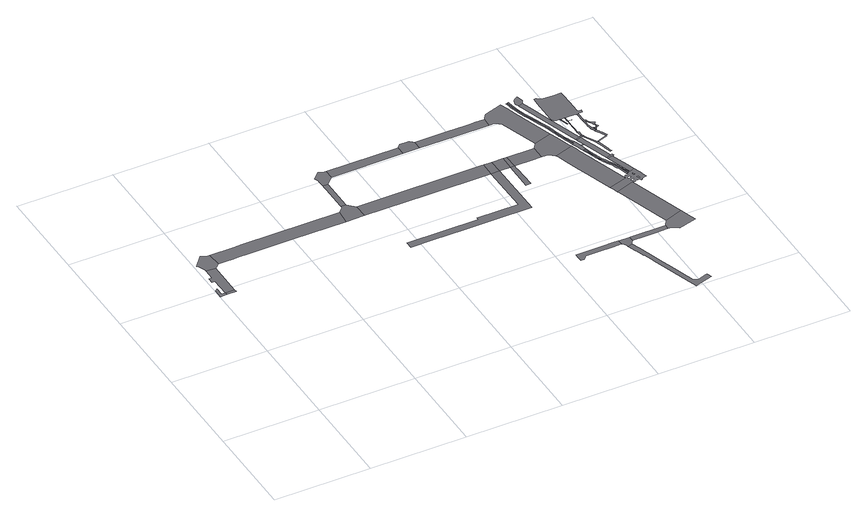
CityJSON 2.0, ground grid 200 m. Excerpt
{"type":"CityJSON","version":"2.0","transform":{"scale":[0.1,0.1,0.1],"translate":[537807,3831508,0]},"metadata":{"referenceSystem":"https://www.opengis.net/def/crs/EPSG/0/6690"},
"CityObjects":{
"road1":{"type":"Road","geometry":[{"type":"MultiSurface","lod":"1","boundaries":[[[0,1,2,3,4,5]]]}]},
"road2":{"type":"Road","geometry":[{"type":"MultiSurface","lod":"1","boundaries":[[[5,4,6,7]]]}]},
"road3":{"type":"Road","attributes":{"RoadStructureAttribute.sectionType":"1"},"geometry":[{"type":"MultiSurface","lod":"1","boundaries":[[[8,9,10,11,12,13,5,7,14,15]]]}]},
"road4":{"type":"Road","geometry":[{"type":"MultiSurface","lod":"1","boundaries":[[[16,17,18,19,20,21,8,15,22,23,24,25]]]}]},
"road5":{"type":"Road","attributes":{"RoadStructureAttribute.sectionType":"1"},"geometry":[{"type":"MultiSurface","lod":"1","boundaries":[[[26,27,25,24,28,29,30,31,32,33,34]]]}]},
"road6":{"type":"Road","geometry":[{"type":"MultiSurface","lod":"1","boundaries":[[[35,36,34,33,37,38,39]]]}]},
"road7":{"type":"Road","attributes":{"RoadStructureAttribute.sectionType":"1"},"geometry":[{"type":"MultiSurface","lod":"1","boundaries":[[[40,41,42,43,44,35,39,45,46]]]}]},
"road8":{"type":"Road","geometry":[{"type":"MultiSurface","lod":"1","boundaries":[[[47,48,49,50,51,52,53,40,46,54,55]]]}]},
"road9":{"type":"Road","attributes":{"RoadStructureAttribute.sectionType":"1"},"geometry":[{"type":"MultiSurface","lod":"1","boundaries":[[[55,54,56,57]]]}]},
"road10":{"type":"Road","attributes":{"RoadStructureAttribute.sectionType":"1"},"geometry":[{"type":"MultiSurface","lod":"1","boundaries":[[[58,59,60,38,37,61,62,63,64]]]}]},
"road11":{"type":"Road","attributes":{"RoadStructureAttribute.sectionType":"1"},"geometry":[{"type":"MultiSurface","lod":"1","boundaries":[[[63,65,66,67,68,69,70,71,72,73,74]]]}]},
"road12":{"type":"Road","geometry":[{"type":"MultiSurface","lod":"1","boundaries":[[[75,76,77,57,56,78,79,80,81,82]]]}]},
"road13":{"type":"Road","attributes":{"RoadStructureAttribute.sectionType":"1"},"geometry":[{"type":"MultiSurface","lod":"1","boundaries":[[[83,84,85,86,87,88,89,90,91,92,93,94,95,96,97,98,99,100]]]}]},
"road14":{"type":"Road","geometry":[{"type":"MultiSurface","lod":"1","boundaries":[[[101,102,64,63,74,103]]]}]},
"road15":{"type":"Road","geometry":[{"type":"MultiSurface","lod":"1","boundaries":[[[100,99,104,105,106,107,108,109,110,111,112]]]}]},
"road16":{"type":"Road","attributes":{"RoadStructureAttribute.sectionType":"1"},"geometry":[{"type":"MultiSurface","lod":"1","boundaries":[[[103,74,113,114,115]]]}]},
"road17":{"type":"Road","attributes":{"RoadStructureAttribute.sectionType":"1"},"geometry":[{"type":"MultiSurface","lod":"1","boundaries":[[[116,117,118,119,79,78,120,121,122]]]}]},
"road18":{"type":"Road","attributes":{"RoadStructureAttribute.sectionType":"1"},"geometry":[{"type":"MultiSurface","lod":"1","boundaries":[[[114,123,124,125,126,127]]]}]},
"road19":{"type":"Road","attributes":{"RoadStructureAttribute.sectionType":"1"},"geometry":[{"type":"MultiSurface","lod":"1","boundaries":[[[128,129,130,131,132,133,134,135,136,137,108,107,138,139,140,141,142,143,144,145,146,147,148,149,150,151,152]]]}]},
"road20":{"type":"Road","geometry":[{"type":"MultiSurface","lod":"1","boundaries":[[[115,114,127,153]]]}]},
"road21":{"type":"Road","attributes":{"RoadStructureAttribute.sectionType":"1"},"geometry":[{"type":"MultiSurface","lod":"1","boundaries":[[[153,127,154,155,156]]]}]},
"road22":{"type":"Road","attributes":{"RoadStructureAttribute.sectionType":"1"},"geometry":[{"type":"MultiSurface","lod":"1","boundaries":[[[157,112,111,158,159,160,161]]]}]},
"road23":{"type":"Road","geometry":[{"type":"MultiSurface","lod":"1","boundaries":[[[162,163,164,165,166,167,122,121,168,169,170,171,172,173,174]]]}]},
"road24":{"type":"Road","geometry":[{"type":"MultiSurface","lod":"1","boundaries":[[[175,176,174,173,177,156,155,178,179,180,181,182]]]}]},
"road25":{"type":"Road","attributes":{"RoadStructureAttribute.sectionType":"1"},"geometry":[{"type":"MultiSurface","lod":"1","boundaries":[[[183,184,182,181,185,186,187,188,189,190]]]}]},
"road26":{"type":"Road","geometry":[{"type":"MultiSurface","lod":"1","boundaries":[[[191,192,193,194,195,196,161,160,197,198,199,200,201]]]}]},
"road27":{"type":"Road","attributes":{"RoadStructureAttribute.sectionType":"1"},"geometry":[{"type":"MultiSurface","lod":"1","boundaries":[[[202,203,204,205,194,193]]]}]},
"road28":{"type":"Road","geometry":[{"type":"MultiSurface","lod":"1","boundaries":[[[206,207,208,209,210,211,212,213,214,215,216,217,218,219,220,221,222,223,224,225,226,227,228,229,230,190,189,231,203,202,232,233,234,235,236,237,238,239,240,241,242,243,244,245,246,247,248,249,250,251],[252,253,254,255,256,257,258],[259,260,261,262,263,264,265],[266,267,268,269,270,271,272,273,274,275,276,277,278],[279,280,281,282,283,284,285,286,287,288,289,290]]]}]},
"road29":{"type":"Road","attributes":{"RoadStructureAttribute.sectionType":"1"},"geometry":[{"type":"MultiSurface","lod":"1","boundaries":[[[291,292,293,294,295,296,297,298,299,300,301,302,303,304,305,306,307,308,309,310,311,312,313,314,315,316,317,318,319,320,321,322,323,324,325,326,327,328,329,330,331,332,333,334,335,336,337,338,339,340,341,342,343,344,345,346,347]]]}]},
"road30":{"type":"Road","geometry":[{"type":"MultiSurface","lod":"1","boundaries":[[[348,349,350,351,352,353,354,347,346,355,356,357,358,359,360,361,362,363,364,365,366,367,368]]]}]},
"road31":{"type":"Road","attributes":{"RoadStructureAttribute.sectionType":"1"},"geometry":[{"type":"MultiSurface","lod":"1","boundaries":[[[369,370,371,372,373,374,375,376,377,378,379,380,381,382,383,384,385,386,387,388,389,390,391,392,393,394,395,396,397,398,399,400,401,402,403,404,405,406,407,408,409,410,411,412,413,414,415,416,417,418,419,420,421,422,423,424,425,426,427,428,429,430,353,352]]]}]},
"road32":{"type":"Road","attributes":{"RoadStructureAttribute.sectionType":"1"},"geometry":[{"type":"MultiSurface","lod":"1","boundaries":[[[431,432,433,434,435,436,437,438,439,440,441,442,443,444,445,446,447,448,358,357,449,450,451,452,453,454,455,456,457,458,459,460,461,462,463,464,465,466,467,468,469,470,471,472,473,219,218]]]}]},
"road33":{"type":"Road","attributes":{"RoadStructureAttribute.sectionType":"1"},"geometry":[{"type":"MultiSurface","lod":"1","boundaries":[[[474,475,476,477,478,479,480,481,482,483,484,485,486,487,488,489,490,491,492,493,494,495,496,365,364,497,498,499,500,501,502,503,504,505,506,507,508,509,510,511,512,513,514,515,516,517,518,216,215]]]}]},
"road34":{"type":"Road","attributes":{"RoadStructureAttribute.sectionType":"1"},"geometry":[{"type":"MultiSurface","lod":"1","boundaries":[[[519,520,368,367]]]}]},
"road35":{"type":"Road","geometry":[{"type":"MultiSurface","lod":"1","boundaries":[[[521,522,523,524]]]}]},
"road36":{"type":"Road","geometry":[{"type":"MultiSurface","lod":"1","boundaries":[[[525,526,527,528,529,530,531,532,533,534,535,536,537,538,539,540,541,542,543,544,545]]]}]},
"road37":{"type":"Road","attributes":{"RoadStructureAttribute.sectionType":"1"},"geometry":[{"type":"MultiSurface","lod":"1","boundaries":[[[546,547,548,549,550,551,552,542,541,522,521,524,553,554]]]}]},
"road38":{"type":"Road","attributes":{"RoadStructureAttribute.sectionType":"1"},"geometry":[{"type":"MultiSurface","lod":"1","boundaries":[[[555,556,557,558,524,523,559,560,561,562]]]}]},
"road39":{"type":"Road","attributes":{"RoadStructureAttribute.sectionType":"1"},"geometry":[{"type":"MultiSurface","lod":"1","boundaries":[[[563,564,565,566,211,210]]]}]},
"road40":{"type":"Road","geometry":[{"type":"MultiSurface","lod":"1","boundaries":[[[567,562,561,566,565,568,569]]]}]},
"road41":{"type":"Road","geometry":[{"type":"MultiSurface","lod":"1","boundaries":[[[570,554,553,571]]]}]},
"road42":{"type":"Road","attributes":{"RoadStructureAttribute.sectionType":"1"},"geometry":[{"type":"MultiSurface","lod":"1","boundaries":[[[572,573,574,571,553,575,576,577]]]}]},
"road43":{"type":"Road","geometry":[{"type":"MultiSurface","lod":"1","boundaries":[[[578,579,580,581]]]}]},
"road44":{"type":"Road","attributes":{"RoadStructureAttribute.sectionType":"1"},"geometry":[{"type":"MultiSurface","lod":"1","boundaries":[[[582,583,584,585,586,587,588,589,590,591,592,593,576]]]}]},
"road45":{"type":"Road","attributes":{"RoadStructureAttribute.sectionType":"1"},"geometry":[{"type":"MultiSurface","lod":"1","boundaries":[[[594,595,596,597,598,599,554,570,600,601,602,603,604,605,606,607]]]}]},
"road46":{"type":"Road","geometry":[{"type":"MultiSurface","lod":"1","boundaries":[[[577,576,593]]]}]},
"road47":{"type":"Road","geometry":[{"type":"MultiSurface","lod":"1","boundaries":[[[608,594,607,609,610,611,612,613,614,615]]]}]},
"road48":{"type":"Road","geometry":[{"type":"MultiSurface","lod":"1","boundaries":[[[616,608,615,617]]]}]},
"road49":{"type":"Road","geometry":[{"type":"MultiSurface","lod":"1","boundaries":[[[618,619,620,621,612,611]]]}]},
"road50":{"type":"Road","attributes":{"RoadStructureAttribute.sectionType":"1"},"geometry":[{"type":"MultiSurface","lod":"1","boundaries":[[[622,623,577,593,624,625]]]}]},
"road51":{"type":"Road","attributes":{"RoadStructureAttribute.sectionType":"1"},"geometry":[{"type":"MultiSurface","lod":"1","boundaries":[[[626,627,628,629,630,631,632]]]}]},
"road52":{"type":"Road","geometry":[{"type":"MultiSurface","lod":"1","boundaries":[[[633,634,635,636,629,628,637,638]]]}]},
"road53":{"type":"Road","geometry":[{"type":"MultiSurface","lod":"1","boundaries":[[[632,631,639,640,641]]]}]},
"road54":{"type":"Road","attributes":{"RoadStructureAttribute.sectionType":"1"},"geometry":[{"type":"MultiSurface","lod":"1","boundaries":[[[642,643,644,645,646,647,648,649,650,651,652,635,634]]]}]},
"road55":{"type":"Road","attributes":{"RoadStructureAttribute.sectionType":"1"},"geometry":[{"type":"MultiSurface","lod":"1","boundaries":[[[653,654,655,656,657,658,640,639,659,660,661,622,662]]]}]},
"road56":{"type":"Road","geometry":[{"type":"MultiSurface","lod":"1","boundaries":[[[663,664,665,666,667,668,669,670,671,672,673,674,578,581,616,617,675,676,677,678,679,680,681,682,683,684,685,686,687,688,689,690,691,692,693,694,695,696,697]]]}]},
"road57":{"type":"Road","geometry":[{"type":"MultiSurface","lod":"1","boundaries":[[[698,638,637,699,700,701]]]}]},
"road58":{"type":"Road","geometry":[{"type":"MultiSurface","lod":"1","boundaries":[[[702,703,704,705,706,700,707,708,709,632,641]]]}]},
"road59":{"type":"Road","geometry":[{"type":"MultiSurface","lod":"1","boundaries":[[[710,701,700,706,711]]]}]},
"road60":{"type":"Road","geometry":[{"type":"MultiSurface","lod":"1","boundaries":[[[712,713,714,715,648,647,716,717]]]}]},
"road61":{"type":"Road","geometry":[{"type":"MultiSurface","lod":"1","boundaries":[[[718,710,711,719]]]}]},
"road62":{"type":"Road","geometry":[{"type":"MultiSurface","lod":"1","boundaries":[[[678,720,721,715,714,679]]]}]},
"road63":{"type":"Road","attributes":{"RoadStructureAttribute.sectionType":"1"},"geometry":[{"type":"MultiSurface","lod":"1","boundaries":[[[722,723,717,716,724,725,726,727,728]]]}]},
"road64":{"type":"Road","geometry":[{"type":"MultiSurface","lod":"1","boundaries":[[[729,730,731,732,718,719,733,734,735,736,737,738,739]]]}]},
"road65":{"type":"Road","attributes":{"RoadStructureAttribute.sectionType":"1"},"geometry":[{"type":"MultiSurface","lod":"1","boundaries":[[[740,741,742,743,744,745,746,731,730]]]}]},
"road66":{"type":"Road","geometry":[{"type":"MultiSurface","lod":"1","boundaries":[[[747,748,749,750,728,727,751,752,753,744,743,754,755,756,757,758]]]}]}
},
"vertices":[
[63,3908,0],[65,4087,0],[6,4037,0],[4,3839,0],[142,3844,0],[142,3906,0],
[340,3845,0],[339,3907,0],
[140,4657,0],[140,4535,0],[140,4421,0],[78,4420,0],[77,4299,0],[140,4297,0],[336,4537,0],[338,4626,0],
[385,5031,0],[294,5072,0],[250,5092,0],[54,4860,0],[84,4826,0],[140,4686,0],[364,4652,0],[420,4707,0],[446,4733,0],[415,5031,0],
[1098,5036,0],[933,5035,0],[571,4733,0],[764,4733,0],[869,4733,0],[1101,4733,0],[2013,4736,0],[3106,4738,0],[3132,5038,0],
[3237,5185,0],[3237,5146,0],[3489,4739,0],[3488,5042,0],[3345,5186,0],
[3234,5884,0],[3234,5862,0],[3235,5747,0],[3236,5626,0],[3237,5222,0],[3345,5324,0],[3344,5885,0],
[3435,6240,0],[3344,6281,0],[3202,6142,0],[3234,6055,0],[3234,6042,0],[3234,6040,0],[3233,5971,0],[3495,6040,0],[3495,6240,0],
[4996,6045,0],[4996,6244,0],
[6120,5047,0],[6097,5047,0],[3547,5039,0],[4802,4744,0],[6100,4748,0],[6135,4748,0],[6134,5047,0],
[6143,3703,0],[5275,3700,0],[5277,3652,0],[3785,3648,0],[3790,3501,0],[4250,3501,0],[4903,3500,0],[5530,3504,0],[6317,3501,0],[6307,4749,0],
[5066,6318,0],[5042,6293,0],[5020,6269,0],[5339,6046,0],[5338,6244,0],[5312,6270,0],[5292,6291,0],[5267,6315,0],
[7230,1867,0],[7131,1866,0],[6913,1865,0],[6478,1862,0],[6350,1861,0],[6351,1793,0],[6352,1725,0],[6353,1673,0],[6380,1673,0],[6383,1673,0],[6431,1674,0],[6478,1726,0],[6500,1750,0],[6787,1752,0],[7077,1755,0],[7194,1756,0],[7244,1756,0],[7245,1867,0],
[6242,5048,0],[6152,5048,0],[6306,5048,0],
[7250,1752,0],[7288,1723,0],[7302,1713,0],[7324,1643,0],[7419,1674,0],[7427,1685,0],[7474,1753,0],[7477,1756,0],[7476,1868,0],
[6340,4749,0],[6540,4749,0],[6539,5049,0],
[6595,6248,0],[6515,6248,0],[6099,6246,0],[6085,6246,0],[6087,6048,0],[6784,6048,0],[6795,6248,0],
[6529,4140,0],[6639,4144,0],[6634,4650,0],[6622,4648,0],[6620,4749,0],
[8156,211,0],[8048,176,0],[7990,157,0],[7981,161,0],[7916,195,0],[7899,204,0],[7706,799,0],[7666,922,0],[7604,1110,0],[7479,1493,0],[7388,1451,0],[7391,1452,0],[7455,1264,0],[7458,1265,0],[7462,1254,0],[7509,1109,0],[7532,1036,0],[7789,248,0],[7787,247,0],[7862,20,0],[7866,5,0],[7884,11,0],[7886,12,0],[8241,126,0],[8208,228,0],
[6619,5049,0],
[7010,4750,0],[7186,4751,0],[7185,5051,0],
[7498,1869,0],[7766,1759,0],[7984,1760,0],[8216,1762,0],[8225,1873,0],
[7380,6141,0],[7316,6335,0],[7265,6493,0],[6885,6368,0],[6865,6342,0],[6813,6273,0],[6846,6048,0],[6896,6048,0],[6911,6037,0],[7018,5960,0],[7269,5188,0],[7275,5172,0],[7656,5296,0],
[7805,4840,0],[7707,5140,0],[7255,5145,0],[7254,4751,0],[7321,4751,0],[7333,4742,0],[7441,4660,0],[7823,4785,0],
[7879,4612,0],[7870,4641,0],[7456,4607,0],[7522,4406,0],[7620,4105,0],[7654,4000,0],[7866,3354,0],[8248,3480,0],
[8775,1861,0],[8746,1951,0],[8685,2135,0],[8309,1998,0],[8292,1972,0],[8228,1878,0],[8262,1762,0],[8298,1763,0],[8324,1742,0],[8416,1672,0],[8801,1782,0],
[8306,3299,0],[7925,3174,0],[7934,3144,0],[8031,2850,0],
[8582,3458,0],[8566,3518,0],[8562,3517,0],[8553,3544,0],[8517,3652,0],[8418,3601,0],[8411,3602,0],[8403,3604,0],[8399,3606,0],[8395,3610,0],[8373,3602,0],[8378,3587,0],[8368,3584,0],[8333,3584,0],[8344,3547,0],[8344,3537,0],[8336,3529,0],[8329,3524,0],[8321,3526,0],[8314,3529,0],[8299,3539,0],[8289,3539,0],[8276,3536,0],[8266,3526,0],[8256,3506,0],[7896,3263,0],[8346,3307,0],[8353,3299,0],[8361,3297,0],[8371,3297,0],[8376,3300,0],[8383,3310,0],[8388,3320,0],[8396,3325,0],[8418,3327,0],[8425,3306,0],[8461,3318,0],[8463,3323,0],[8466,3325,0],[8471,3323,0],[8482,3278,0],[8504,3283,0],[8506,3293,0],[8511,3313,0],[8617,3347,0],[8585,3449,0],[8439,3488,0],[8431,3503,0],[8426,3517,0],[8426,3532,0],[8426,3540,0],[8437,3543,0],[8454,3490,0],[8494,3365,0],[8483,3363,0],[8478,3366,0],[8475,3370,0],[8460,3415,0],[8476,3420,0],[8476,3418,0],[8370,3391,0],[8370,3386,0],[8369,3379,0],[8366,3373,0],[8361,3366,0],[8357,3361,0],[8350,3358,0],[8342,3356,0],[8330,3358,0],[8323,3361,0],[8318,3367,0],[8313,3375,0],[8370,3394,0],[8349,3457,0],[8352,3451,0],[8294,3432,0],[8293,3444,0],[8294,3452,0],[8298,3460,0],[8305,3467,0],[8313,3470,0],[8321,3471,0],[8331,3470,0],[8339,3468,0],[8344,3463,0],
[7850,4961,0],[7821,5046,0],[7803,5101,0],[7785,5153,0],[7767,5210,0],[7754,5270,0],[7744,5315,0],[7733,5362,0],[7715,5415,0],[7687,5507,0],[7664,5577,0],[7649,5617,0],[7643,5632,0],[7636,5653,0],[7622,5696,0],[7594,5764,0],[7569,5836,0],[7535,5920,0],[7504,6003,0],[7494,6032,0],[7486,6060,0],[7468,6117,0],[7448,6184,0],[7424,6257,0],[7414,6307,0],[7406,6356,0],[7388,6471,0],[7387,6476,0],[7362,6471,0],[7381,6384,0],[7391,6319,0],[7399,6281,0],[7412,6234,0],[7430,6172,0],[7451,6102,0],[7464,6057,0],[7477,6022,0],[7492,5980,0],[7513,5928,0],[7531,5880,0],[7550,5823,0],[7551,5821,0],[7582,5736,0],[7618,5629,0],[7632,5592,0],[7652,5542,0],[7677,5459,0],[7700,5400,0],[7716,5345,0],[7729,5285,0],[7745,5218,0],[7763,5143,0],[7786,5093,0],[7809,5006,0],[7835,4929,0],[7871,4822,0],[7898,4837,0],
[7979,4745,0],[7964,4795,0],[7953,4832,0],[7943,4860,0],[7935,4876,0],[7916,4867,0],[7901,4841,0],[7910,4707,0],[7938,4632,0],[7957,4566,0],[7979,4573,0],[7978,4585,0],[7980,4591,0],[7981,4593,0],[7988,4598,0],[7998,4598,0],[8003,4590,0],[8021,4596,0],[8010,4643,0],[8002,4700,0],[7992,4723,0],
[7923,4902,0],[7895,4962,0],[7869,5014,0],[7849,5069,0],[7836,5106,0],[7820,5146,0],[7805,5208,0],[7787,5276,0],[7768,5345,0],[7753,5400,0],[7742,5443,0],[7732,5477,0],[7722,5510,0],[7701,5570,0],[7692,5591,0],[7680,5620,0],[7675,5632,0],[7673,5637,0],[7673,5638,0],[7650,5704,0],[7627,5761,0],[7604,5821,0],[7581,5883,0],[7555,5948,0],[7529,6020,0],[7516,6068,0],[7498,6122,0],[7477,6205,0],[7462,6262,0],[7451,6319,0],[7443,6377,0],[7425,6492,0],[7400,6479,0],[7410,6426,0],[7421,6364,0],[7426,6337,0],[7437,6267,0],[7455,6212,0],[7476,6132,0],[7491,6070,0],[7512,6015,0],[7545,5923,0],[7579,5838,0],[7613,5746,0],[7617,5736,0],[7643,5662,0],[7656,5625,0],[7656,5624,0],[7657,5622,0],[7659,5617,0],[7674,5574,0],[7712,5460,0],[7733,5390,0],[7749,5330,0],[7763,5275,0],[7769,5248,0],[7793,5166,0],[7813,5106,0],[7831,5054,0],[7842,5027,0],[7862,4974,0],[7890,4912,0],
[8329,3704,0],[8301,3801,0],[8288,3831,0],[8273,3866,0],[8252,3911,0],[8227,3960,0],[8196,4012,0],[8156,4090,0],[8130,4142,0],[8105,4186,0],[8089,4226,0],[8082,4250,0],[8074,4277,0],[8074,4279,0],[8053,4336,0],[8035,4391,0],[8020,4433,0],[8002,4493,0],[7964,4545,0],[7987,4478,0],[8013,4413,0],[8033,4341,0],[8057,4271,0],[8060,4259,0],[8072,4224,0],[8091,4173,0],[8095,4161,0],[8121,4109,0],[8156,4030,0],[8194,3967,0],[8199,3957,0],[8215,3930,0],[8228,3893,0],[8233,3863,0],[8236,3850,0],[8241,3833,0],[8246,3825,0],[8251,3816,0],[8261,3806,0],[8269,3798,0],[8284,3758,0],[8300,3696,0],[8323,3621,0],
[8393,3615,0],[8362,3702,0],[8326,3806,0],[8303,3881,0],[8290,3913,0],[8270,3946,0],[8239,4005,0],[8208,4068,0],[8173,4137,0],[8145,4189,0],[8134,4214,0],[8119,4249,0],[8111,4272,0],[8109,4278,0],[8107,4283,0],[8104,4292,0],[8102,4300,0],[8099,4309,0],[8098,4311,0],[8091,4333,0],[8078,4374,0],[8060,4441,0],[8039,4516,0],[8048,4416,0],[8061,4356,0],[8079,4304,0],[8082,4294,0],[8083,4289,0],[8084,4286,0],[8084,4285,0],[8085,4283,0],[8085,4282,0],[8085,4280,0],[8088,4271,0],[8092,4259,0],[8112,4209,0],[8132,4164,0],[8153,4127,0],[8183,4060,0],[8217,4003,0],[8242,3953,0],[8268,3903,0],[8285,3861,0],[8311,3801,0],[8339,3704,0],
[8047,4716,0],[8039,4738,0],
[8090,4953,0],[7987,4920,0],[7995,4895,0],[8098,4928,0],
[7636,6550,0],[7608,6540,0],[7582,6525,0],[7563,6508,0],[7548,6489,0],[7547,6488,0],[7534,6468,0],[7528,6456,0],[7523,6440,0],[7517,6418,0],[7515,6389,0],[7515,6375,0],[7518,6359,0],[7522,6343,0],[7522,6342,0],[7523,6339,0],[7536,6299,0],[7638,6332,0],[7642,6341,0],[7676,6411,0],[7680,6418,0],
[8084,4970,0],[8081,4979,0],[8034,5126,0],[7947,5391,0],[7853,5679,0],[7793,5868,0],[7692,6172,0],[8137,4939,0],[8129,4982,0],
[8330,4220,0],[8200,4615,0],[8137,4810,0],[8120,4863,0],[8087,4614,0],[8114,4531,0],[8229,4179,0],[8333,4213,0],
[8467,3807,0],[8430,3917,0],[8348,4168,0],[8241,4141,0],
[8371,4226,0],[8365,4156,0],[8386,4185,0],
[8159,4989,0],[8170,4954,0],
[8215,4855,0],[8211,4862,0],[8185,4920,0],[8205,4815,0],[8288,4666,0],[8312,4688,0],
[8011,5590,0],[8068,5403,0],[8085,5406,0],[8031,5588,0],
[8302,4609,0],[8336,4473,0],[8342,4449,0],[8360,4389,0],[8384,4307,0],[8414,4314,0],[8408,4329,0],[8390,4394,0],[8389,4400,0],[8366,4494,0],[8328,4648,0],[8322,4671,0],
[8112,5461,0],[8113,5273,0],[8113,5225,0],[8114,5098,0],[8119,5052,0],[8128,5000,0],[8156,5039,0],[8156,5083,0],[8140,5088,0],[8133,5088,0],[8123,5098,0],[8123,5225,0],[8123,5266,0],[8122,5461,0],
[8112,5489,0],[8125,5464,0],[8128,5466,0],[8132,5468,0],[8132,5479,0],[8127,5482,0],[8124,5485,0],[8122,5489,0],
[8112,5587,0],[8122,5586,0],
[8136,5469,0],[8200,5468,0],[8200,5478,0],[8136,5479,0],
[8539,4764,0],[8368,4707,0],[8350,4680,0],[8544,4746,0],
[8451,5035,0],[8443,5055,0],[8441,5060,0],[8397,5052,0],[8401,5034,0],[8417,4997,0],[8459,5017,0],
[8428,5094,0],[8421,5102,0],[8387,5086,0],[8391,5072,0],[8444,5065,0],[8441,5087,0],
[8424,4983,0],[8462,5002,0],[8472,5012,0],
[8413,5124,0],[8402,5170,0],[8397,5222,0],[8397,5261,0],[8396,5272,0],[8398,5329,0],[8369,5328,0],[8372,5236,0],[8375,5164,0],[8375,5156,0],[8381,5114,0],
[8548,4823,0],[8518,4885,0],[8505,4908,0],[8492,4933,0],[8475,4965,0],[8464,4997,0],[8435,4962,0],[8481,4873,0],[8490,4857,0],[8574,4781,0],
[7883,6349,0],[7884,6261,0],[7867,6226,0],[7871,5795,0],[7872,5714,0],[7873,5686,0],[7873,5661,0],[7883,5641,0],[7903,5617,0],[7922,5605,0],[7926,5602,0],[7958,5592,0],[8207,5586,0],[8346,5586,0],[8353,5584,0],[8361,5579,0],[8396,5574,0],[8396,5589,0],[8421,5589,0],[8489,5593,0],[8503,5651,0],[8439,5649,0],[8420,5659,0],[8420,5699,0],[8419,5944,0],[8417,6212,0],[8414,6249,0],[8414,6279,0],[8259,6277,0],[8049,6280,0],[8009,6285,0],[7981,6297,0],[7954,6317,0],[7939,6334,0],[7931,6349,0],
[8454,5082,0],[8455,5064,0],[8471,5062,0],[8461,5080,0],
[8476,5019,0],[8484,5030,0],[8491,5045,0],[8492,5052,0],[8494,5065,0],[8470,5059,0],[8468,5049,0],[8464,5037,0],
[8483,5083,0],[8496,5070,0],
[8428,5342,0],[8418,5357,0],[8401,5369,0],[8368,5361,0],[8419,5309,0],[8439,5312,0],
[8506,5090,0],[8506,5073,0],
[8361,5576,0],[8361,5571,0],
[8454,5282,0],[8441,5307,0],[8427,5293,0],[8434,5279,0],[8447,5262,0],[8462,5245,0],[8469,5257,0],
[8548,5106,0],[8539,5117,0],[8521,5110,0],[8516,5100,0],[8523,5070,0],[8534,5066,0],[8546,5076,0],[8546,5081,0],[8548,5083,0],[8556,5086,0],[8563,5098,0],
[8535,5123,0],[8525,5148,0],[8523,5159,0],[8520,5180,0],[8503,5164,0],[8515,5133,0],[8518,5120,0],
[8534,5220,0],[8512,5230,0],[8492,5240,0],[8487,5243,0],[8474,5225,0],[8475,5224,0],[8495,5185,0],[8522,5188,0],[8525,5193,0],[8532,5195,0],[8545,5196,0],[8552,5214,0]
]}
